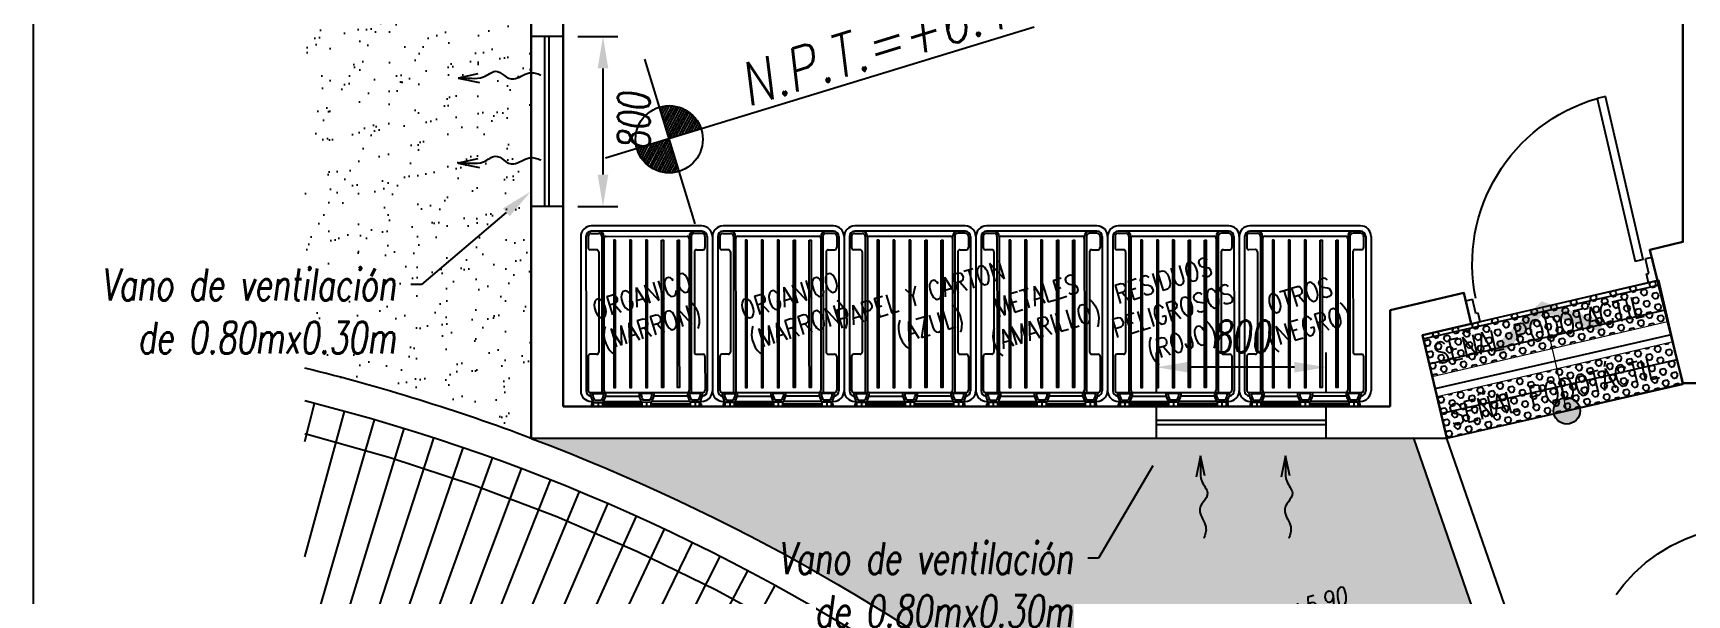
# Model space of a CAD drawing. Header units: millimetres. Extents: x -3 to 53, y -269 to 39.
# Drawn here: x 19.17 to 26.95, y 8.82 to 11.46 of the extents above; entities that cross this region are included whole.
import ezdxf
from ezdxf import colors
from ezdxf.entities.mleader import LeaderData, LeaderLine
from ezdxf.enums import TextEntityAlignment as Align
from ezdxf.math import Vec2, Vec3

# ---------------------------------------------------------------- set-up
doc = ezdxf.new("R2010")
doc.units = ezdxf.units.MM
doc.header["$LTSCALE"] = 15
doc.header["$PDMODE"] = 67
doc.header["$PDSIZE"] = 0.1
doc.linetypes.add('CENTER', pattern=[2, 1.25, -0.25, 0.25, -0.25])
doc.linetypes.add('HIDDEN2', pattern=[0.1875, 0.125, -0.0625])
doc.layers.get('0').update_dxf_attribs({"color": 250})
doc.layers.get('DEFPOINTS').update_dxf_attribs({"color": 250})
for name, color, linetype, lineweight in [('A-01', 250, 'Continuous', 0), ('A-02', 250, 'Continuous', 5), ('A-MUROS', 252, 'Continuous', 30)]:
    doc.layers.add(name, color=color, linetype=linetype, lineweight=lineweight)
for name, color, linetype in [('A-CONTENEDOR DE BASURA', 250, 'Continuous'), ('A-HATCH', 250, 'Continuous'), ('A-MURO BAJO', 251, 'Continuous'), ('A-PROYECCIONES', 250, 'HIDDEN2'), ('A-PROYECCIONES INT.', 250, 'HIDDEN2'), ('A-PUERTAS', 250, 'Continuous'), ('A_50_TextoIndicaciones', 252, 'Continuous'), ('DLP_VERDE', 250, 'Continuous'), ('L4 Linea mediana', 191, 'Continuous'), ('L5 Linea mediana segmentada', 191, 'HIDDEN2'), ('L6 Linea fina', 141, 'Continuous')]:
    doc.layers.add(name, color=color, linetype=linetype)
doc.styles.add('JNV ING', font='romans.shx', dxfattribs={"width": 0.7, "oblique": 8, "height": 0.15})
doc.styles.add('R80', font='ARIALN.TTF', dxfattribs={"height": 2.03})
doc.styles.add('R80-200', font='romans.shx', dxfattribs={"width": 0.8, "oblique": 10, "height": 0.2})
doc.styles.add('ROMANS', font='romans.shx', dxfattribs={"width": 0.8})
doc.styles.add('TXT_COTAS', font='romans.shx', dxfattribs={"width": 0.8})
doc.dimstyles.new('JNV ING.', dxfattribs={"dimtxt": 0.15, "dimasz": 0.15, "dimexe": 0.07, "dimexo": 0.07, "dimgap": 0.07, "dimtad": 2, "dimtoh": 1, "dimdec": 0, "dimlfac": 1000, "dimzin": 0, "dimdsep": 46, "dimtxsty": 'JNV ING', "dimcen": 3, "dimdle": 0.05, "dimclrd": 256, "dimclre": 256, "dimclrt": 12, "dimadec": 0, "dimazin": 0, "dimtfac": 1, "dimtdec": 0, "dimtix": 1, "dimtmove": 2, "dimatfit": 3, "dimfxl": 1, "dimtolj": 1, "dimtzin": 0, "dimarcsym": 0})

# ---------------------------------------------------------------- blocks, each defined once
blk = doc.blocks.new('*U240')
at = {"true_color": 0x636466}
h = blk.add_hatch(dxfattribs=at)
h.set_pattern_fill('HEX', color=251, scale=0.005)
h.set_pattern_definition([(0, (-0.05975535626240358, 0), (0, 0.027496306577), [0.015875, -0.03175]), (120, (-0.05975535626240358, 0), (-0.02381250000592714, -0.01374815328849999), [0.01587499999999999, -0.03174999999999999]), (59.99999999999999, (-0.04388035626240358, 0), (-0.02381250000592713, 0.0137481532885), [0.015875, -0.03175])])
h.paths.add_polyline_path([(0, 0.1999999992549419), (0, 0), (1.140249239651521, 0), (1.140249239651521, 0.1999999992549419)])
at = {"layer": 'A-01'}
blk.add_lwpolyline([(0, 0.1999999992549419), (0, 0), (1.140249239651521, 0), (1.140249239651521, 0.1999999992549419)], close=True, dxfattribs=at)
at = {"layer": 'A_50_TextoIndicaciones', "insert": (0.5402469416945586, 0.09999999962747096), "char_height": 0.09999999999999999, "width": 1.200004595913924, "attachment_point": 5, "style": 'TXT_COTAS'}
blk.add_mtext('\\pxsm1,qc,t16;SEÑAL PODOTÁCTIL', dxfattribs=at)
blk = doc.blocks.new('*U241')
at = {"true_color": 0x636466}
h = blk.add_hatch(dxfattribs=at)
h.set_pattern_fill('HEX', color=251, scale=0.005)
h.set_pattern_definition([(0, (-0.06163147189236984, 0), (0, 0.027496306577), [0.015875, -0.03175]), (120, (-0.06163147189236984, 0), (-0.02381250000592714, -0.01374815328849999), [0.01587499999999999, -0.03174999999999999]), (59.99999999999999, (-0.04575647189236984, 0), (-0.02381250000592713, 0.0137481532885), [0.015875, -0.03175])])
h.paths.add_polyline_path([(0, 0.1999999992549419), (0, 0), (1.138373124021554, 0), (1.138373124021554, 0.1999999992549419)])
at = {"layer": 'A-01'}
blk.add_lwpolyline([(0, 0.1999999992549419), (0, 0), (1.138373124021554, 0), (1.138373124021554, 0.1999999992549419)], close=True, dxfattribs=at)
at = {"layer": 'A_50_TextoIndicaciones', "insert": (0.5383708260645923, 0.09999999962747096), "char_height": 0.09999999999999999, "width": 1.200004595913924, "attachment_point": 5, "style": 'TXT_COTAS'}
blk.add_mtext('\\pxsm1,qc,t16;SEÑAL PODOTÁCTIL', dxfattribs=at)
blk = doc.blocks.new('A$C5E423DB2')
at = {"layer": 'A-PUERTAS'}
for p, q in [((0.0381000000052154, 0.1000000052154065), (0.03809999837540089, 0.8000000007450581)), ((0.03809999837540089, 0.8000000007450581), (0.07309999840799719, 0.7999999970197678)), ((0.07309999840799719, 0.7999999970197678), (0.0731000000378117, 0.1000000052154065)), ((0.0381000000052154, 0.1000000052154065), (0.0731000000378117, 0.1000000052154065))]:
    blk.add_line(p, q, dxfattribs=at)
at = {"layer": 'A-PUERTAS', "linetype": 'Continuous'}
for p, q in [((0, 0.1000000014901162), (0.0280999999959022, 0.1000000052154065)), ((0, 0), (0, 0.1000000014901162)), ((0.0280999999959022, 0.0381000004708768), (0.0280999999959022, 0.1000000052154065)), ((0.8000000002793968, 0.1000000014901162), (0.7719000002834946, 0.1000000052154065)), ((0.7719000002834946, 0.0381000004708768), (0.7719000002834946, 0.1000000052154065)), ((0.8000000001629816, 0), (0.8000000001629816, 0.1000000014901162)), ((0, 0), (0.0381000000052154, 0)), ((0.0381000000052154, 0.0381000004708768), (0.0280999999959022, 0.0381000004708768)), ((0.0381000000052154, 0), (0.0381000000052154, 0.0381000004708768)), ((0.7619000002741814, 0), (0.7619000002741814, 0.0381000004708768)), ((0.7619000002741814, 0.0381000004708768), (0.7719000002834946, 0.0381000004708768)), ((0.8000000002793968, 0), (0.7619000002741814, 0))]:
    blk.add_line(p, q, dxfattribs=at)
blk.add_arc((0.0365534737939015, 0.0793453231453896), 0.7215807719765989, 1.640270668491661, 87.09684895294437, dxfattribs=at)
blk = doc.blocks.new('AP_Av.Ejercito Esq.Choquehuanca_Plantas_Rev1_20190619$0$CONTENEDOR DE BASURA 360L')
at = {"linetype": 'ByBlock'}
for p, q in [((-0.3099999997120907, 0.8000646918320932), (-0.3100000002214075, 0.2881362924017593)), ((-0.2850323458824281, 0.8000646918320932), (-0.2850323463444512, 0.2881362924017593)), ((-0.2750452843738461, 0.8000646918320932), (-0.2750452843738461, 0.7478634210077949)), ((0.2600646917362606, 0.8500000003863614), (-0.2600646921036973, 0.8499999998261124)), ((0.2600646917362606, 0.8250323465566988), (-0.2600646921036973, 0.8250323458436547)), ((-0.2600646920564035, 0.8150452841750017), (-0.2255214320739473, 0.8150452841750017)), ((-0.2105408398074363, 0.8000646918320932), (-0.2105408402185277, 0.2881362924017593)), ((-0.2005537782442847, 0.8000646918320932), (-0.2005537787572395, 0.2881362924017593)), ((-0.1905667167357027, 0.8011186035677461), (0.1905667164155599, 0.8011186035677461)), ((0.2005537779277798, 0.8000646918320934), (0.2005537784370971, 0.2881362924017595)), ((0.2105408394872935, 0.8000646918320934), (0.2105408398983853, 0.2881362924017595)), ((0.2600646917362606, 0.8150452841750019), (0.2255214317538044, 0.8150452841750019)), ((0.2750452840537033, 0.8000646918320934), (0.2750452840537033, 0.7478634210077951)), ((0.2850323455659233, 0.8000646918320934), (0.2850323460279468, 0.2881362924017595)), ((0.3099999993919479, 0.8000646918320934), (0.3099999999012651, 0.2881362924017595)), ((-0.235097037353626, 0.7378763594482812), (-0.2650582228579882, 0.7378763594482812)), ((-0.225109975841406, 0.7278892979105954), (-0.2251099763980166, 0.2881362924017593)), ((0.2251099755249012, 0.7278892979105956), (0.2251099760815121, 0.2881362924017595)), ((0.2350970370334832, 0.7378763594482814), (0.2650582225414834, 0.7378763594482814)), ((-0.3100000002214075, 0.2881362924017593), (-0.3100000003669266, 0.073639702881337)), ((-0.2850323463444512, 0.2881362924017593), (-0.285032346537264, 0.07363970288133702)), ((-0.2750452850286821, 0.2357684021480962), (-0.2750452850286821, 0.07615926668950111)), ((-0.2350970380084619, 0.245755463685782), (-0.2650582235164621, 0.245755463685782)), ((-0.2251099764489483, 0.2881362924017593), (-0.22510997649988, 0.2557425251725362)), ((-0.2105408402658215, 0.2881362924017593), (-0.2105408404622722, 0.06617220515181534)), ((-0.2005537787572395, 0.2881362924017593), (-0.2005537789500522, 0.07615926668950115)), ((0.2005537784370971, 0.2881362924017595), (0.200553778633548, 0.07615926668950132)), ((0.210540839949317, 0.2881362924017595), (0.210540840145768, 0.06617220515181553)), ((0.2251099761288059, 0.2881362924017595), (0.2251099761797376, 0.2557425251725364)), ((0.2350970376919576, 0.2457554636857823), (0.2650582231963198, 0.2457554636857823)), ((0.2750452847085397, 0.2357684021480965), (0.2750452847085397, 0.07615926668950136)), ((0.2850323460279468, 0.2881362924017595), (0.2850323462243977, 0.07363970288133727)), ((0.3099999999012651, 0.2881362924017595), (0.3100000000467844, 0.07363970288133728)), ((-0.264834180017715, 0.06617220515181532), (0.2650582231963198, 0.06617220515181532)), ((-0.2600646927585331, 0.02370439435617288), (-0.2524350237054023, 0.02370439435617288)), ((-0.2581986829773086, 0.0048648969750501), (-0.2581986829773086, 0.01290243821858883)), ((-0.2581986829773086, 0.01290243821858883), (-0.2556816694068402, 0.01290243821858883)), ((-0.2581986829773086, 0.0048648969750501), (-0.2556816694068402, 0.0048648969750501)), ((-0.2556816694068402, 5.92701180720497e-05), (-0.2556816694068402, 0.01770806598506158)), ((-0.2556816694068402, 0.01770806598506158), (-0.2512494768507167, 0.01770806598506158)), ((-0.2512494768507167, 5.927011807205167e-05), (-0.2556816694068402, 5.927011807205167e-05)), ((-0.2546139311471052, 0.06093161226453947), (-0.2015743172723888, 0.06093161226453947)), ((-0.2512494768507167, 0.01770806598506158), (-0.2512494768507167, 5.927011807205167e-05)), ((-0.2512494768507167, 0.01290243821858883), (-0.2496794629896613, 0.01290243821858883)), ((-0.2512494768507167, 0.004864896975050103), (-0.2496794629896613, 0.004864896975050103)), ((-0.2496794629896613, -1.109401698585661e-16), (-0.2496794629896613, 0.0196093670092522)), ((-0.2496794629896613, 0.0196093670092522), (-0.2065087854298326, 0.0196093670092522)), ((-0.24433907569437, 0.02959642855421396), (-0.2118491727724177, 0.02959642855421396)), ((-0.2283648458123935, 0.01960936700925221), (-0.2283648458123935, -1.014745783580566e-16)), ((-0.2065087854298326, -9.176853777232994e-17), (-0.2065087854298326, 0.01960936700925222)), ((-0.02139811859160546, 0.01290243821858893), (-0.2065087854298326, 0.01290243821858893)), ((-0.02139811859160546, 0.004864896975050205), (-0.2065087854298326, 0.004864896975050205)), ((-0.2037532247104537, 0.02370439435617291), (-0.02415368023503107, 0.02370439435617291)), ((-0.1933895137644868, 0.04867204814945572), (-0.03451739118099797, 0.04867204814945572)), ((0.02670702707109737, 0.06093161226453959), (-0.02633258772402772, 0.06093161226453959)), ((-0.02139811869346886, -9.56288804655988e-18), (-0.02139811869346886, 0.0196093670092523)), ((0.02177255794231313, 0.01960936700925232), (-0.02139811869346887, 0.01960936700925232)), ((0.02177255794231314, 9.608743629317108e-18), (-0.02139811869346886, -9.56288804655988e-18)), ((0.01643217162200016, 0.02959642855421408), (-0.01605773139817758, 0.02959642855421408)), ((-8.700722434196173e-18, 0.01960936700925231), (0, -6.021442369943973e-20)), ((0.02177255794231314, 9.608743629317108e-18), (0.02177255794231314, 0.01960936700925232)), ((0.02177255794231314, 0.01290243821858895), (0.2065087851096905, 0.01290243821858895)), ((0.02177255794231314, 0.004864896975050224), (0.2065087851096905, 0.004864896975050224)), ((0.2037532243903115, 0.02370439435617309), (0.02452811958573874, 0.02370439435617309)), ((0.03215778776211663, 0.02370439435617301), (0.02452811958573874, 0.02370439435617301)), ((0.1933895134443446, 0.04867204814945589), (0.03489183053170562, 0.04867204814945589)), ((0.254613930826963, 0.06093161226453969), (0.2015743169522466, 0.06093161226453969)), ((0.2065087851096905, 9.16481087827594e-17), (0.2065087851096905, 0.0196093670092524)), ((0.2496794626695191, 0.01960936700925242), (0.2065087851096905, 0.01960936700925242)), ((0.2496794626695191, 1.108197408689955e-16), (0.2065087851096905, 9.16481087827594e-17)), ((0.2443390753778658, 0.02959642855421418), (0.2118491724522755, 0.02959642855421418)), ((0.2283648454958893, 0.01960936700925241), (0.2283648454958893, 1.013541493701017e-16)), ((0.2496794626695191, 1.108197408689955e-16), (0.2496794626695191, 0.01960936700925242)), ((0.2512494765305746, 0.01290243821858905), (0.2496794626695191, 0.01290243821858905)), ((0.2512494765305746, 0.004864896975050327), (0.2496794626695191, 0.004864896975050327)), ((0.2512494765305746, 0.0177080659850618), (0.2512494765305746, 5.927011807227483e-05)), ((0.2556816690903361, 0.01770806598506181), (0.2512494765305746, 0.01770806598506181)), ((0.2512494765305746, 5.927011807227483e-05), (0.2556816690903361, 5.927011807227483e-05)), ((0.2600646924420289, 0.02370439435617311), (0.2524350233888981, 0.02370439435617311)), ((0.2556816690903361, 5.92701180722768e-05), (0.2556816690903361, 0.01770806598506181)), ((0.2581986826608045, 0.01290243821858906), (0.2556816690903361, 0.01290243821858906)), ((0.2581986826608045, 0.004864896975050329), (0.2556816690903361, 0.004864896975050329)), ((0.2581986826608045, 0.004864896975050329), (0.2581986826608045, 0.01290243821858906)), ((-0.2496794629896613, -1.109401698585661e-16), (-0.2065087854298326, -9.176853777232994e-17))]:
    blk.add_line(p, q, dxfattribs=at)
for points in [[(-0.1457581505965212, 0.7823824324317762), (-0.1538674100556822, 0.7823824324317762), (-0.1538674096445904, 0.2881362924017594), (-0.1538674094008457, 0.08877526946889695), (-0.1457581499416847, 0.08877526946889695), (-0.1457581501854294, 0.2881362924017594)], [(-0.07075815059579361, 0.7823824324317763), (-0.07886741005495458, 0.7823824324317763), (-0.07886740964386275, 0.2881362924017594), (-0.07886740940011809, 0.08877526946889698), (-0.07075814994095712, 0.08877526946889698), (-0.07075815018470179, 0.2881362924017594)], [(0.00424184940493398, 0.7823824324317763), (-0.003867410054226987, 0.7823824324317763), (-0.003867409643135162, 0.2881362924017594), (-0.003867409399390493, 0.08877526946889702), (0.004241850059770474, 0.08877526946889702), (0.004241849816025805, 0.2881362924017594)], [(0.07113258994650061, 0.7823824324317763), (0.07924184940566158, 0.7823824324317763), (0.0792418489945702, 0.2881362924017595), (0.0792418487508257, 0.08877526946889706), (0.07113258929166473, 0.08877526946889706), (0.07113258953540923, 0.2881362924017595)], [(0.1461325899472282, 0.7823824324317764), (0.1542418494063892, 0.7823824324317764), (0.1542418489952978, 0.2881362924017595), (0.1542418487515533, 0.08877526946889709), (0.1461325892923923, 0.08877526946889709), (0.1461325895361368, 0.2881362924017595)]]:
    blk.add_lwpolyline(points, close=True, dxfattribs=at)
for centre, radius, start, end in [((-0.2600646921036972, 0.800064691853921), 0.04993530796631399, 90.00000000000001, 180), ((-0.2600646921036972, 0.800064691853921), 0.02496765398315692, 90.00000000000001, 180), ((-0.2600646921036972, 0.800064691853921), 0.0149805923898943, 90.00000000000001, 180), ((-0.2255214320739473, 0.800064691853921), 0.02496765398315692, 1.491937350390582e-14, 90.00000000000001), ((-0.2255214320739473, 0.800064691853921), 0.0149805923898943, 1.491937350390582e-14, 90.00000000000001), ((-0.1905667167357027, 0.7911315420300603), 0.009987061593262769, 90.00000000000001, 180), ((0.1905667164155599, 0.7911315420300605), 0.009987061593262769, 1.491937350390582e-14, 90.00000000000001), ((0.2255214317538044, 0.8000646918539213), 0.02496765398315692, 90.00000000000001, 180), ((0.2255214317538044, 0.8000646918539213), 0.0149805923898943, 90.00000000000001, 180), ((0.2600646917835544, 0.8000646918539213), 0.04993530796631399, 1.491937350390582e-14, 90.00000000000001), ((0.2600646917835544, 0.8000646918539213), 0.02496765398315692, 1.491937350390582e-14, 90.00000000000001), ((0.2600646917835544, 0.8000646918539213), 0.0149805923898943, 1.491937350390582e-14, 90.00000000000001), ((-0.2650582228579882, 0.7478634210077949), 0.009987061593262769, 180, 270), ((-0.235097037353626, 0.7278892979105954), 0.009987061593262769, 1.491937350390582e-14, 90.00000000000001), ((0.2350970370334832, 0.7278892979105956), 0.009987061593262769, 90.00000000000001, 180), ((0.2650582225414834, 0.7478634210077951), 0.009987061593262769, 270, 1.491937350390582e-14), ((-0.2650582235164621, 0.2357684021480962), 0.009987061593262769, 90.00000000000001, 180), ((-0.2350970380557557, 0.2557425251725362), 0.009987061593262769, 270, 1.491937350390582e-14), ((0.2350970377428893, 0.2557425251725364), 0.009987061593262769, 180, 270), ((0.2650582231963198, 0.2357684021480965), 0.009987061593262769, 1.491937350390582e-14, 90.00000000000001), ((-0.2600646927585331, 0.07363970288133703), 0.04993530796631399, 180, 270), ((-0.2600646927585331, 0.07363970288133703), 0.02496765398315692, 180, 263.6322161207967), ((-0.2650582235164621, 0.076159266711329), 0.009987061593262769, 180, 270), ((-0.184133647753697, 0.06669004387367741), 0.08070219368024055, 180.3676507583471, 215.6891790610574), ((-0.184133647753697, 0.06669004387367741), 0.07071513208697777, 184.6708474920603, 211.6379482475587), ((-0.272054600665797, 0.06669004387367737), 0.07071513208697777, 328.3620517534246, 355.3291525079397), ((-0.272054600665797, 0.06669004387367737), 0.08070219368024055, 324.3108209389426, 359.6323492416529), ((-0.1905667173869006, 0.07615926671132903), 0.009987061593262769, 180, 270), ((0.04414769658978909, 0.06669004387367751), 0.08070219368024055, 180.3676507583471, 215.6891790610574), ((0.04414769658978909, 0.06669004387367751), 0.07071513208697777, 184.6708474920603, 211.6379482465755), ((-0.04377325636960452, 0.06669004387367748), 0.07071513208697777, 328.3620517524413, 355.3291525079397), ((-0.04377325636960452, 0.06669004387367748), 0.08070219368024055, 324.3108209389426, 359.6323492416529), ((0.1905667170740344, 0.0761592667113292), 0.009987061593262769, 270, 1.491937350390582e-14), ((0.2720546003456547, 0.06669004387367762), 0.08070219368024055, 180.3676507583471, 215.6891790610574), ((0.2720546003456547, 0.06669004387367762), 0.07071513208697777, 184.6708474920603, 211.6379482465755), ((0.1841336474335548, 0.06669004387367758), 0.07071513208697777, 328.3620517524413, 355.3291525079397), ((0.1841336474335548, 0.06669004387367758), 0.08070219368024055, 324.3108209389426, 359.6323492416529), ((0.2600646924420288, 0.07363970288133725), 0.04993530796631399, 270, 1.491937350390582e-14), ((0.2600646924420288, 0.07363970288133725), 0.02496765398315692, 276.3677838792033, 1.491937350390582e-14), ((0.2650582231963198, 0.07615926671132922), 0.009987061593262769, 270, 1.491937350390582e-14)]:
    blk.add_arc(centre, radius, start, end, dxfattribs=at)
blk = doc.blocks.new('SIM NIVEL PLANTA')
at = {"linetype": 'Continuous'}
h = blk.add_hatch(dxfattribs=at)
h.set_pattern_fill('_USER', color=256, scale=0.08999670446314668, angle=45, style=0, pattern_type=0)
h.set_pattern_definition([(44.99999999999999, (31854.49522823409, 23864.84028394721), (-0.06363728001033264, 0.06363728001033264), [])])
h.paths.add_polyline_path([(-17.32872977103762, 1.818989403545856e-12), (-15.97887808709203, 1.818989403545856e-12, 0.409209022765965), (-17.32872977103762, 1.326942121290652)])
h.paths.add_polyline_path([(-18.6785814549832, 1.818989403545856e-12, 0.004279213269936855), (-18.67877922097944, -0.02310732865116738, 0.4142135623730951), (-17.32872977103762, -1.373156778592987), (-17.32872977103762, 1.819100425848319e-12)])
for p, q in [((-17.32872977103762, -3.577344964573422), (-17.32872977103762, 3.344429510060582)), ((-1.999999999999272, 1.818989403545856e-12), (-19.99999999999272, 1.818989403545856e-12))]:
    blk.add_line(p, q)
blk.add_circle((-17.32872977103762, -0.02310732865116734), 1.350049449941819, dxfattribs=at)
at = {"style": 'R80'}
blk.add_attdef('N.P.T.+0.00', text='', height=1.8, dxfattribs=at).set_placement((-8.870646447927967, 1.773523014543912), align=Align.MIDDLE_CENTER)
blk = doc.blocks.new('giro de discapacitado')
for p, q in [((0.7577916237573845, 1.051686688328573), (0.2565282953760288, 1.051686688328573)), ((0.8167788416376425, 1.036362903090435), (0.8103361028279323, 0.9680698717063478)), ((0.3725227346062638, 0.9885275089525294), (0.5051553841772147, 0.9885275089525294)), ((0.3725227346062638, 0.9634643425334843), (0.5051553841772147, 0.9634643425334843)), ((0.4946283763570136, 0.9884617263635391), (0.4946283763570136, 1.006572988774224)), ((0.5196915427763997, 0.9965477222066284), (0.5196915427763997, 1.006572988774224)), ((0.9704397685136428, 0.951434022652279), (0.9704397685136428, 0.903841721500612)), ((1.108678058667465, 0.961459289219988), (1.10736240688675, 0.961459289219988)), ((0.9704397685136428, 0.7848910388696595), (0.9704397685136428, 0.6721922547393433)), ((0.3725227346062638, 0.4882667072279219), (0.5051553841772147, 0.4882667072279219)), ((0.7496674534513659, 0.491986058992552), (0.7641255528387774, 0.4116632846187258)), ((0.9704397685136428, 0.5384687291259524), (0.9704397685136428, 0.5002970271090135)), ((1.108678058667465, 0.4902717605414182), (1.10736240688675, 0.4902717605414182)), ((0.7577916237573845, 0.4000443614327196), (0.2565282953760288, 0.4000443614327196)), ((0.3725227346062638, 0.4632035408087631), (0.5051553841772147, 0.4632035408087631)), ((0.4946283763570136, 0.4632693233978671), (0.4946283763570136, 0.4451580609870689)), ((0.5196915427763997, 0.4551833275546642), (0.5196915427763997, 0.4451580609870689))]:
    blk.add_line(p, q)
for points in [[(0.593443978967116, 1.031636155193382), (0.2189335457474044, 1.031636155193382, 1), (0.2189335457474044, 1.006572988774224), (0.5657452506015943, 1.006572988774224, 1)], [(0.6056704308284679, 0.4200948945680238), (0.2189335457474044, 0.4200948945680238, -1), (0.2189335457474044, 0.4451580609870689), (0.5621546293737083, 0.4451580609870689, -1)]]:
    blk.add_lwpolyline(points, format="xyb")
for points in [[(0.4927871223285365, 0.8419482766835245), (0.5056725999484115, 0.8821763728325323), (0.5169831858588623, 0.9049374882081338), (0.548194676093317, 0.9487416552768764), (0.5612645928395068, 1.002001629438041), (0.5848402444844396, 1.026054520994762), (0.5981552380244466, 1.034692563398949), (0.627362320629345, 1.042805641900259), (0.7397045958759918, 1.046719009177309), (0.7948735296845371, 1.041517094138271), (0.8206444849238324, 1.035074355328447), (0.8902260640697932, 1.042805641900259), (0.9198149386038494, 1.03526525129314), (0.9340366879764588, 1.026054520994762), (0.9421974904689705, 1.012787251445616), (0.9423883864337768, 0.9924745067535241), (0.9379023312621939, 0.9848209926118443), (0.9134199237851135, 0.9654927761823728), (0.8812062297361081, 0.9487416552768764), (0.8555307224792159, 0.9374787933575135), (0.8438383446391526, 0.9397218209430775), (0.8206444849238324, 0.959050037372549), (0.8077590073039573, 0.9693584194683353), (0.7958916414963824, 0.9737755399856951), (0.7708206381275886, 0.9726513748599928), (0.7180060878845325, 0.9510589201821631), (0.6917897087273559, 0.9422989164670525), (0.6750385878217458, 0.9397218209430775), (0.6685958490120356, 0.9281248910854174), (0.6750385878217458, 0.8714287895591042), (0.6789042311074809, 0.8496795632553358), (0.6789042311074809, 0.8393711811595495)], [(0.5599262122905202, 0.9965477222066284), (0.5051553841772147, 0.9965477222066284), (0.5051553841772147, 0.951434022652279)], [(0.5051553841772147, 0.951434022652279), (0.5488553789568869, 0.951434022652279)], [(0.6995209952992809, 0.94358746422904), (0.7407545236819715, 0.9281248910854174), (0.8101800171784816, 0.919827373457565), (0.9209951247071331, 0.9056533480759299), (1.026499955538839, 0.9017877047899674), (1.074176222731239, 0.8963503982140537), (1.101235725732749, 0.8821763728325323), (1.123141037685855, 0.8821763728325323), (1.184269013554513, 0.8795992773085572), (1.206631915074468, 0.865414618349746), (1.226068772993585, 0.8586993975890209), (1.24024279837522, 0.8264857035399018), (1.237482750887466, 0.8052670608018389), (1.22993441627932, 0.7955605572527702), (1.209317652087975, 0.7929834617289089), (1.195865943412173, 0.7826750796331226), (1.166229344886688, 0.7852521751570976), (1.152777636210885, 0.7916949139669214), (1.13087232425778, 0.8032918438245815), (1.090927343636849, 0.7981376527767452), (1.017480121204699, 0.7916949139669214), (0.9016669082780027, 0.7749437930614249), (0.7805434186529965, 0.7453071945362808), (0.7639483833972918, 0.7285560736306707), (0.7562170968253668, 0.7221133348208468), (0.7877084741689941, 0.7092278572011992), (0.8436822589892472, 0.6790949251744678), (0.8849157873723925, 0.672652186364644), (0.9164071647155652, 0.674933401129806), (1.027788503300599, 0.6692828765803824), (1.080618961540949, 0.6563973989607348), (1.12056394216188, 0.631914991483427), (1.127006680972045, 0.6357806347692758), (1.1969676311287, 0.6368397374825463), (1.213466410901674, 0.631914991483427), (1.249545748236869, 0.6216066093877544), (1.270162512428215, 0.5958356541484591), (1.271804151395827, 0.5850438068183621), (1.26243122585629, 0.5733641111388579), (1.231070379116773, 0.5611507522261263), (1.197154491173933, 0.5527473469473989), (1.15922037502105, 0.5488817036615501), (1.129583776495565, 0.5591900857572227), (1.10767846454246, 0.5450160603757013), (0.9839778793939331, 0.5385733215658774), (0.9473323110028105, 0.5382902060378001), (0.8978012649918128, 0.52669327618014), (0.7869861574631614, 0.5395787537997876), (0.6711729445360106, 0.5414459331049102)], [(0.7189235782093419, 0.951434022652279), (0.8297837025879744, 0.951434022652279)], [(0.8863838593042601, 0.951434022652279), (1.0342885967857, 0.951434022652279), (1.0342885967857, 0.9965477222066284), (0.9423501069986742, 0.9965477222066284)], [(1.0342885967857, 0.9865224556390331), (1.188880191208227, 0.9865224556390331), (1.188880191208227, 0.961459289219988), (1.259057057181963, 0.961459289219988), (1.259057057181963, 0.8010550241378951), (1.234207229278582, 0.8010550241378951)], [(1.108678058667465, 0.8821763728325323), (1.108678058667465, 0.961459289219988), (1.0342885967857, 0.961459289219988)], [(0.4605734282795311, 0.7813865318712487), (0.4721379249635902, 0.803083945848357), (0.4867323458547617, 0.8329680592995601), (0.4979413133764865, 0.8471024677313608), (0.5165251660623653, 0.8599588367292199), (0.5302017465642166, 0.8644307810052396), (0.5585030581887622, 0.8664306841608322), (0.6106111997237349, 0.8574108498270334), (0.6763271355839606, 0.840659728921537), (0.7111801260844004, 0.829054985824996), (0.7276362379461716, 0.8208337702471908), (0.7510629057778715, 0.802003296062594), (0.7586307125088751, 0.7905607815262101), (0.7639483833972918, 0.7659239587276261), (0.7641059470429354, 0.73482200390049), (0.7575056445875816, 0.7195362392969855), (0.7361035375506617, 0.6952260661757919), (0.7197821103836759, 0.6834824530213837), (0.6827698743936708, 0.6692828765803824), (0.6479790848206903, 0.6679943288183949), (0.6054570086757849, 0.6563973989607348), (0.5772524209523908, 0.6527586582814138), (0.5533488671408122, 0.6563973989607348), (0.5295116987576876, 0.6644080739594074), (0.4771685610326131, 0.6893642169441137), (0.4734589058994061, 0.6924767362957027), (0.4694141204818152, 0.7030074075323682), (0.4694432637911632, 0.7186076939266286), (0.4683047148514561, 0.7259789781068093), (0.4592848805177709, 0.7465957422981546), (0.4605734282795311, 0.7813865318712487)], [(0.4848998476045381, 0.6854985736582648), (0.4836112998423232, 0.6751901915625922), (0.4850558357570662, 0.6228951571496282), (0.5224237208540217, 0.5312822130720178), (0.5546374149030271, 0.482316421217206), (0.5624576926193185, 0.443659988358263), (0.5822631489604646, 0.4281974152146404), (0.6157653907712302, 0.4166004853569802), (0.7158903242752785, 0.4108736064149525), (0.7652369311590519, 0.4127348420711314), (0.8077590073039573, 0.4191775808809552), (0.8708978476402081, 0.4153119375949927), (0.9117495840937409, 0.4229477761844009), (0.9314595924524838, 0.4333516062624767), (0.9379023312621939, 0.4451394320849431), (0.9372660113799611, 0.4554725599538187), (0.9275939491667486, 0.4732965868834071), (0.8902260640697932, 0.4990675421227024), (0.8554352744968128, 0.5132415675043376), (0.8415953170533612, 0.5117621237775438), (0.8142017461136675, 0.4964904465987274), (0.8038933640182222, 0.4848935167410673), (0.7974506252085121, 0.479739325693231), (0.7735409056253957, 0.4814096653847173), (0.7404734824003754, 0.4960591631228226), (0.7240034027763613, 0.5016446376465638), (0.6814813266314559, 0.5093035959716872), (0.6708699578284723, 0.5162712986845008), (0.6685958490120356, 0.5259110317145996), (0.6724614922977707, 0.5491772196766078), (0.6776156833457208, 0.6280493481974645), (0.6750385878217458, 0.6460890168650621), (0.6879240654416208, 0.6705714243423699)], [(1.259057057181963, 0.6097174732065014), (1.259057057181963, 0.6506760256235111), (1.108678058667465, 0.6506760256235111), (1.108678058667465, 0.6391998878189042)], [(1.0342885967857, 0.4652085941223731), (1.188880191208227, 0.4652085941223731), (1.188880191208227, 0.4902717605414182), (1.259057057181963, 0.4902717605414182), (1.259057057181963, 0.5720500543661728)], [(1.108678058667465, 0.5456628565741539), (1.108678058667465, 0.4902717605414182), (1.0342885967857, 0.4902717605414182)], [(0.5051553841772147, 0.5002970271090135), (0.5428083049246197, 0.5002970271090135)], [(0.560126496849989, 0.4551833275546642), (0.5051553841772147, 0.4551833275546642), (0.5051553841772147, 0.5002970271090135)], [(0.7279771480261843, 0.5002970271090135), (0.821029799903954, 0.5002970271090135)], [(0.8872082372849945, 0.5002970271090135), (1.0342885967857, 0.5002970271090135), (1.0342885967857, 0.4551833275546642), (0.937283822475365, 0.4551833275546642)]]:
    blk.add_lwpolyline(points)
for points in [[(0.2321690026597025, 0.9907838517561913), (0.2321690026597025, 0.9607080520532918), (0.3725227346062638, 0.9607080520532918), (0.3725227346062638, 0.9907838517561913)], [(0.2321690026597025, 0.4609471980052149), (0.2321690026597025, 0.4910229977081144), (0.3725227346062638, 0.4910229977081144), (0.3725227346062638, 0.4609471980052149)]]:
    blk.add_lwpolyline(points, close=True)
blk.add_circle((0.7500018749028641, 0.750000235940206), 0.75)
for centre, radius, start, end in [((1.874223463999897, 0.7247812447634487), 1.399449737779474, 170.1799126839746, 176.3300995864767), ((1.035160027270194, 0.8024412873159008), 0.1060635429429744, 358.3710237823439, 48.74368485511609), ((1.874223463999897, 0.7247812447634487), 1.399449737779474, 181.3818809148537, 189.7299949096211), ((1.08793710302416, 0.5923669800334892), 0.05209893138538621, 318.5826937601098, 49.38443255743417)]:
    blk.add_arc(centre, radius, start, end)
blk = doc.blocks.new('flujo11')
at = {"layer": 'L6 Linea fina'}
for p, q in [((-3.637978807091713e-12, 1.716671249596402e-11), (-0.01975948283597972, -0.09977855120757795)), ((0.02124132197786821, -0.09320197943259245), (-3.637978807091713e-12, 1.716671249596402e-11))]:
    blk.add_line(p, q, dxfattribs=at)
blk.add_open_spline([(-3.637978807091713e-12, 1.716671249596402e-11), (0.006393635470885783, -0.04336950148592678), (-0.01596333806173789, -0.1047468522480131), (0.06082864266136312, -0.1904933907868553), (-0.03459740433936531, -0.239979104040799), (0.03728839918585436, -0.3311847875369267), (0.02226173071176163, -0.3716825171610481), (0.01559715045641497, -0.3896439415281066)], degree=3, knots=[0, 0, 0, 0, 0.0524683736910414, 0.0807049177553039, 0.1300474905255351, 0.1600670100144775, 0.1839925524975523, 0.1839925524975523, 0.1839925524975523, 0.1839925524975523], dxfattribs=at)
blk = doc.blocks.new('*D270')
at = {"layer": 'DEFPOINTS', "color": 0}
for p in [(24.45389484096933, 9.888581940350257), (24.45389484096933, 9.704416447137122), (25.25389484063726, 9.70441581973807)]:
    blk.add_point(p, dxfattribs=at)
at = {"layer": 'L6 Linea fina', "lineweight": -2}
for p, q in [((24.45389484096933, 9.774416447137122), (24.45389484096933, 9.958581940350257)), ((25.10389484063725, 9.888581940350257), (24.60389484096933, 9.888581940350257)), ((25.25389484063726, 9.77441581973807), (25.25389484063726, 9.958581940350257))]:
    blk.add_line(p, q, dxfattribs=at)
at = {"layer": 'L6 Linea fina'}
for points in [[(24.60389484096933, 9.913581940350257), (24.60389484096933, 9.863581940350256), (24.45389484096933, 9.888581940350257)], [(25.10389484063725, 9.863581940350256), (25.10389484063725, 9.913581940350257), (25.25389484063726, 9.888581940350257)]]:
    blk.add_solid(points, dxfattribs=at)
at = {"layer": 'L6 Linea fina', "color": 12, "insert": (24.85389484080329, 10.03358194035026), "char_height": 0.15, "attachment_point": 5, "style": 'JNV ING'}
blk.add_mtext('\\A1;800', dxfattribs=at)
blk = doc.blocks.new('*D272')
at = {"layer": 'DEFPOINTS', "color": 0}
for p in [(21.66138060547937, 11.4458231974006), (21.66137535049174, 10.64582319684181), (21.84929806995726, 10.64582319684181)]:
    blk.add_point(p, dxfattribs=at)
at = {"layer": 'L6 Linea fina', "lineweight": -2}
for p, q in [((21.73138060547936, 11.4458231974006), (21.91929806995725, 11.4458231974006)), ((21.84929806995726, 11.2958231974006), (21.84929806995726, 10.79582319684181)), ((21.73137535049173, 10.64582319684181), (21.91929806995725, 10.64582319684181))]:
    blk.add_line(p, q, dxfattribs=at)
at = {"layer": 'L6 Linea fina'}
for points in [[(21.87429806995726, 11.2958231974006), (21.82429806995725, 11.2958231974006), (21.84929806995726, 11.4458231974006)], [(21.82429806995725, 10.79582319684181), (21.87429806995726, 10.79582319684181), (21.84929806995726, 10.64582319684181)]]:
    blk.add_solid(points, dxfattribs=at)
at = {"layer": 'L6 Linea fina', "color": 12, "insert": (21.99429806995727, 11.04582319712121), "char_height": 0.15, "attachment_point": 5, "rotation": 90, "style": 'JNV ING'}
blk.add_mtext('\\A1;800', dxfattribs=at)

msp = doc.modelspace()

# ---------------------------------------------------------------- hatches: boundary and pattern name
at = {"layer": 'A-HATCH'}
h = msp.add_hatch(dxfattribs=at)
h.set_pattern_fill('_USER', color=256, scale=0.12, angle=192.8908365304888, pattern_type=0)
h.set_pattern_definition([(192.8908365304888, (25.82156134123332, 9.554565130579789), (0.02677130603438995, -0.1169756264065854), [])])
h.paths.add_polyline_path([(25.70616694829019, 10.03957487424211), (25.82149538130037, 9.554550029276271), (26.93269810303141, 9.808955799597612), (26.81869729659516, 10.29718163949059)])
at = {"layer": 'A-PROYECCIONES', "linetype": 'Continuous'}
h = msp.add_hatch(color=256, dxfattribs=at)
h.dxf.hatch_style = 1
edge = h.paths.add_edge_path()
edge.add_arc((26.38570712047564, 9.683693737663901), 0.06249999999999999, 16.98535118675846, 376.9853511867585)
at = {"layer": 'DLP_VERDE'}
h = msp.add_hatch(dxfattribs=at)
h.set_pattern_fill('AR-SAND', color=256, scale=0.003500000000000004, angle=231.9853511867584)
h.set_pattern_definition([(269.4853511867584, (36.40394642687252, -117.5276983383599), (0.1384039454890661, -0.1010819490158339), [0, -0.135128, 0, -0.15113, 0, -0.1444625]), (239.4853511867584, (36.40394642687252, -117.5276983383599), (0.1007679092395147, -0.2784685454612014), [0, -0.07289800000000013, 0, -0.1217930000000002, 0, -0.04667250000000006]), (199.4853511867584, (36.47128919021591, -117.441548941115), (-0.1701037046804417, -0.2184248762750917), [0, -0.04444999999999999, 0, -0.16002, 0, -0.208915]), (189.4853511867584, (36.47128919021591, -117.441548941115), (-0.1031136760868845, -0.2586025374308019), [0, -0.02222499999999999, 0, -0.104902, 0, -0.120015])])
edge = h.paths.add_edge_path()
edge.add_line((20.44584237974911, 12.2823653205854), (21.51116482375079, 12.36381020553261))
edge.add_line((21.51116482375079, 12.36381020553261), (21.51084033231004, 9.553655323579761))
edge.add_arc((18.18262732157547, 0.7164993700019817), 9.443110038153641, 69.36283063390377, 76.13303020238158)
edge.add_line((20.44584237974911, 9.8843881560385), (20.44584237974911, 12.2823653205854))
h = msp.add_hatch(dxfattribs=at)
h.set_pattern_fill('AR-SAND', color=256, scale=0.003500000000000004, angle=231.9853511867584)
h.set_pattern_definition([(269.4853511867584, (2175337.575686423, -7897219.928087868), (0.1384039454890662, -0.101081949015834), [0, -0.1351280000000002, 0, -0.1511300000000002, 0, -0.1444625000000001]), (239.4853511867584, (2175337.575686423, -7897219.928087868), (0.1007679092395147, -0.2784685454612014), [0, -0.07289800000000009, 0, -0.1217930000000001, 0, -0.04667250000000005]), (199.4853511867584, (2175337.643029186, -7897219.84193847), (-0.1701037046804419, -0.2184248762750918), [0, -0.04445000000000004, 0, -0.1600200000000001, 0, -0.2089150000000002]), (189.4853511867584, (2175337.643029186, -7897219.84193847), (-0.1031136760868845, -0.2586025374308017), [0, -0.02222500000000002, 0, -0.1049020000000001, 0, -0.1200150000000001])])
edge = h.paths.add_edge_path()
edge.add_line((30.63462777227994, 8.46331463409479), (29.56116763613463, 8.463264666098068))
edge.add_arc((29.56120720281427, 7.613264666912055), 0.8500000001069078, 90.00266706324042, 136.0607298134587)
edge.add_line((28.9491428671129, 8.203075864768918), (28.04352248251545, 7.263287096832139))
edge.add_line((28.04352248251544, 7.263287096832139), (30.63475639764685, 7.263547476182214))
edge.add_line((30.63475639764687, 7.263547476182214), (30.63462777227994, 8.46331463409479))
edge = h.paths.add_edge_path()
edge.add_line((26.56106092934903, 5.850624824534336), (26.56240110702703, 6.475218394687163))
edge.add_ellipse((23.7124076703908, 6.481333567248184), major_axis=(2.849999997228946, 0), ratio=1, start_angle=359.8770618077437, end_angle=379.057502396262)
edge.add_line((26.4062030360181, 7.411906784319211), (25.66606382977528, 9.554439502248819))
edge.add_line((25.66606382977528, 9.554439502248819), (21.51164519087922, 9.553657065060525))
edge.add_ellipse((18.18182053902464, 0.7088423520323124), major_axis=(-9.450845439424917, 0), ratio=1, start_angle=212.9601291903867, end_angle=249.37005166243432, ccw=False)

# ---------------------------------------------------------------- linework, layer by layer
at = {"layer": 'A-02', "elevation": -6.200726313267454e-06}
msp.add_lwpolyline([(26.38551374742948, 9.683143963962124), (26.27301431870077, 10.17031660862409)], dxfattribs=at)
at = {"layer": 'A-HATCH', "color": 8}
for p, q in [((20.44584237974911, 9.53848799699254, -5.287210015248646e-06), (20.49192132769218, 9.718214160068015, -5.287210015248646e-06)), ((20.44584237974911, 8.995246828975242, -5.287210015248646e-06), (20.63313780734134, 9.680824059987827, -5.287210015248646e-06)), ((20.44584237974911, 8.511083724637786, -5.287210015248646e-06), (20.77374956387024, 9.64122044180965, -5.287210015248646e-06)), ((20.44584237974911, 8.076655153710787, -5.287210015248646e-06), (20.91372191186414, 9.599413074945033, -5.287210015248646e-06)), ((20.44584237974911, 7.684488145960052, -5.287210015248646e-06), (21.05302030796392, 9.55541227565135, -5.287210015248646e-06)), ((20.44584237974911, 7.328534390942337, -5.287210015248646e-06), (21.19161038369367, 9.509228901478139, -5.287210015248646e-06)), ((20.44584237974911, 7.003846139317175, -5.287210015248646e-06), (21.32945794340353, 9.460874346743537, -5.287210015248646e-06)), ((20.44584237974911, 6.706336715729042, -5.287210015248646e-06), (21.46652897915135, 9.410360541237253, -5.287210015248646e-06)), ((20.49939004472967, 6.567985026603907, -5.287210015248646e-06), (21.60278966977782, 9.357699948964068, -5.287210015248646e-06)), ((20.59112395482495, 6.530866248246383, -5.287210015248646e-06), (21.73820639309699, 9.302905563103309, -5.287210015248646e-06)), ((20.68226350975084, 6.492311156483339, -5.287210015248646e-06), (21.87274573539062, 9.24599090501377, -5.287210015248646e-06)), ((20.7727862240699, 6.452329263406426, -5.287210015248646e-06), (22.0063745061218, 9.18697001412096, -5.287210015248646e-06)), ((20.8626697625123, 6.410930433723252, -5.287210015248646e-06), (22.13905972882495, 9.125857456819944, -5.287210015248646e-06)), ((20.95189194640813, 6.368124882826891, -5.287210015248646e-06), (22.27076866980676, 9.062668309923481, -5.287210015248646e-06)), ((21.04043076494696, 6.323923169523397, -5.287210015248646e-06), (22.40146882905421, 8.997418163727502, -5.287210015248646e-06)), ((21.12826436878314, 6.27833620381648, -5.287210015248646e-06), (22.53112795935593, 8.930123119087625, -5.287210015248646e-06)), ((21.2153710888249, 6.231375231223097, -5.287210015248646e-06), (22.65971407082574, 8.860799778088989, -5.287210015248646e-06))]:
    msp.add_line(p, q, dxfattribs=at)
at = {"layer": 'A-HATCH', "elevation": -6.200726313267454e-06}
msp.add_lwpolyline([(25.70616694829019, 10.03957487424211), (25.82149538130037, 9.554550029276271), (26.93269810303141, 9.808955799597612), (26.81869729659516, 10.29718163949059)], close=True, dxfattribs=at)
at = {"layer": 'A-MURO BAJO', "elevation": -6.200726313267454e-06}
for points in [[(26.56106092934903, 5.850624824534336), (26.56240110702703, 6.475218394687163, 0.08388640096161146), (26.4062030360181, 7.411906784319211), (25.66606382977528, 9.554439502248819), (21.51164519087922, 9.553657065060525, -0.1602184548091725), (26.11154641861026, 5.85062482453433, -0.1602184548091725)], [(26.71106127477344, 5.850624824534336), (26.71240076186464, 6.474896543078271, 0.08388640092449041), (26.54798173960125, 7.460884322156672), (25.82186408104596, 9.553243134561324)]]:
    msp.add_lwpolyline(points, format="xyb", dxfattribs=at)
at = {"layer": 'A-MURO BAJO', "ltscale": 0.5}
for centre, radius, start, end in [((18.18226395815611, 0.7098250208482799, 5.238284583788394e-07), 9.449759595435296, 69.37062887134371, 76.14071372479378), ((18.18225085293875, 0.7095837251206287, -6.200726313267454e-06), 9.300000000218423, 33.55932566715546, 75.91288245662349)]:
    msp.add_arc(centre, radius, start, end, dxfattribs=at)
at = {"layer": 'A-MUROS'}
for p, q in [((21.51111278777569, 12.51480336353882, -2.838448927444342e-06), (21.51164519840222, 9.55365763411018, -2.838448927444342e-06)), ((21.66113710324785, 12.37583514414784, -2.838448927444342e-06), (21.66161895237479, 9.703683876502595, -2.838448927444342e-06)), ((25.55378159612934, 10.15693333889196, -7.100736081289609e-06), (25.5538672853512, 9.70442092754171, -3.688927299872272e-06)), ((21.51164519840222, 9.55365763411018, -2.838448927444342e-06), (25.82157484830591, 9.554468769882366, -2.838448927444342e-06))]:
    msp.add_line(p, q, dxfattribs=at)
for points, elevation in [([(26.93215689213443, 12.77824932803436), (26.9325782729411, 10.47848023901114), (26.77666620652386, 10.44167376071141), (26.93270022917906, 9.812879527021606), (27.08270022619499, 9.812905768425491)], -6.200726313267454e-06), ([(25.82137639140109, 9.554468734030543), (25.70643321185355, 10.03903173780953), (25.93638477727683, 10.09292584030185), (25.90176268476799, 10.2388809233159), (25.55378159615717, 10.15693333890046)], -6.200726313267454e-06), ([(21.66161895237479, 9.703683876502595), (25.55386728557386, 9.704420927609725)], -2.838448927444342e-06)]:
    msp.add_lwpolyline(points, dxfattribs=dict(at, elevation=elevation))
at = {"layer": 'A-PROYECCIONES', "ltscale": 0.5}
msp.add_line((25.25389354499887, 9.554326290207502, -6.216068822525877e-06), (25.25386730029172, 9.704326291661626, -6.216068822525877e-06), dxfattribs=at)
at = {"layer": 'A-PROYECCIONES', "linetype": 'Continuous', "const_width": 0.05000000000000004, "elevation": -6.200726313267454e-06}
msp.add_lwpolyline([(26.06323763132374, 9.96784817500702), (26.27301431870077, 10.17031660862409), (26.55038170742139, 10.08049979573599)], dxfattribs=at)
at = {"layer": 'A-PROYECCIONES', "color": 152, "linetype": 'CENTER', "ltscale": 0.5, "true_color": 0x2776bb, "transparency": 33554623, "elevation": -6.200726313267454e-06}
msp.add_lwpolyline([(25.75141168995876, 5.850624824534343, 0.1830488992593423), (20.44584237974911, 9.575171871912111)], format="xyb", dxfattribs=at)
at = {"layer": 'A-PROYECCIONES', "linetype": 'Continuous'}
msp.add_circle((26.38570712047564, 9.683693737663901, -6.200726313267454e-06), 0.06249999999999999, dxfattribs=at)
at = {"layer": 'L4 Linea mediana'}
msp.add_lwpolyline([(46.16695844671327, 15.41323125277977), (19.16695844671327, 15.41323125277977), (19.16695844671327, 5.100624824534336), (46.16695844671327, 5.100624824534336)], close=True, dxfattribs=at)
at = {"layer": 'L5 Linea mediana segmentada'}
for p, q in [((21.66138060547937, 11.4458231974006, -2.838448927444342e-06), (21.51138060138155, 11.44582450870279, -2.838448927444342e-06)), ((21.57637534913201, 10.64582394096855, -2.838448927444342e-06), (21.57638235578216, 11.44582394045652, -2.838448927444342e-06)), ((21.5963753496163, 10.64582376494858, -2.838448927444342e-06), (21.59638235626647, 11.44582376561623, -2.838448927444342e-06)), ((21.66137535049174, 10.64582319684181, -2.838448927444342e-06), (21.5113753477909, 10.64582450907532, -2.838448927444342e-06)), ((24.45389352877629, 9.554421070627878, -2.838448927444342e-06), (24.4538948410098, 9.704421073328714, -2.838448927444342e-06)), ((25.25389352933507, 9.554415815640251, -2.838448927444342e-06), (25.25389484063726, 9.70441581973807, -2.838448927444342e-06)), ((24.45389409688306, 9.619421071503321, -2.838448927444342e-06), (25.2538940975507, 9.619414064853142, -2.838448927444342e-06)), ((24.45389427290303, 9.63942107198761, -2.838448927444342e-06), (25.25389427239099, 9.639414065337444, -2.838448927444342e-06))]:
    msp.add_line(p, q, dxfattribs=at)

# ---------------------------------------------------------------- block references
at = {"rotation": 13.143086311325}
for name, p in [('*U241', (25.75164368237211, 9.844813824852785, -6.200726313267454e-06)), ('*U240', (25.82120818915357, 9.554432133772341, -6.200726313267454e-06))]:
    msp.add_blockref(name, p, dxfattribs=at)
at = {"layer": 'A-CONTENEDOR DE BASURA', "rotation": 0.01002397099385082}
for p in [(22.05454015584249, 9.703752622171944, -6.200726313267454e-06), (22.67454014598326, 9.703861091941732, -6.200726313267454e-06), (23.29454013605039, 9.70396956753182, -6.200726313267454e-06), (23.91454012607983, 9.7040780372676, -6.200726313267454e-06), (24.5345401163535, 9.704186506104179, -6.200726313267454e-06), (25.15454010635594, 9.704294984595915, -6.200726313267454e-06)]:
    msp.add_blockref('AP_Av.Ejercito Esq.Choquehuanca_Plantas_Rev1_20190619$0$CONTENEDOR DE BASURA 360L', p, dxfattribs=at)
at = {"layer": 'A-PROYECCIONES INT.', "rotation": 16.98535118675846}
msp.add_blockref('giro de discapacitado', (26.73472067916825, 7.452461132789471, -5.391937706896553e-06), dxfattribs=at)
at = {"layer": 'A-PUERTAS', "linetype": 'Continuous', "xscale": -1.125000001505891, "yscale": 1.125000001505891, "zscale": 1.12500000150589, "rotation": 13.07848360396889}
msp.add_blockref('A$C5E423DB2', (26.81285719990339, 10.29582936359662, -6.200726313267454e-06), dxfattribs=at)
at = {"layer": 'A_50_TextoIndicaciones'}
ref = msp.add_blockref('SIM NIVEL PLANTA', (24.10237743777915, 11.55772698942067, -6.200726313267454e-06), dxfattribs=dict(at, xscale=0.1171875000000001, yscale=0.1171875000000001, zscale=0.1171875000000001, rotation=16.98535118675846))
ref.add_attrib('N.P.T.+0.00', 'N.P.T.=+6.15', dxfattribs={"layer": '0', "height": 0.2, "rotation": 16.98535124011931, "style": 'R80-200', "oblique": 10, "width": 0.8}).set_placement((23.16301172026456, 11.51769950767907, -6.200726313267454e-06), align=Align.TOP_CENTER)
at = {"layer": 'A_50_TextoIndicaciones', "color": 1}
ref = msp.add_blockref('SIM NIVEL PLANTA', (25.48401710199118, 8.797133984864082, -6.200726313267454e-06), dxfattribs=dict(at, xscale=0.04999999999999999, yscale=0.04999999999999999, zscale=0.04999999999999999, rotation=16.99437550499164))
ref.add_attrib('N.P.T.+0.00', 'N.J.=+5.90', dxfattribs={"layer": '0', "height": 0.08533333333333337, "rotation": 16.994375507535, "style": 'R80-200', "oblique": 10, "width": 0.7999999999999997}).set_placement((25.0832237569245, 8.779992466759495, -6.200726313267454e-06), align=Align.TOP_CENTER)
at = {"layer": 'L6 Linea fina', "rotation": 90}
for p in [(21.16776503590532, 11.24883655773598, 5.238284583787691e-07), (21.16776503590532, 10.84905191418196, 5.238284583787691e-07)]:
    msp.add_blockref('flujo11', p, dxfattribs=at)
at = {"layer": 'L6 Linea fina'}
for p in [(24.66147539778922, 9.471280681119346, 5.238284583787691e-07), (25.06126004134325, 9.471280681119346, 5.238284583787691e-07)]:
    msp.add_blockref('flujo11', p, dxfattribs=at)

# ---------------------------------------------------------------- texts
at = {"layer": 'A_50_TextoIndicaciones', "char_height": 0.09, "attachment_point": 5, "rotation": 16.985351186772625, "style": 'ROMANS'}
for s, insert in [('\\pxqc;PAPEL Y CARTON\\P(AZUL)', (23.36943292913188, 10.14526558080007, -6.200726313267454e-06)), ('\\pxqc;RESIDUOS PELIGROSOS\\P(ROJO)', (24.53465113122553, 10.13976538315196, -6.200726313267454e-06)), ('\\pxqc;ORGANICO\\P(MARRON)', (22.05870580036864, 10.1393322134004, -6.200726313267454e-06)), ('\\pxqc;ORGANICO\\P(MARRON)', (22.75369399135005, 10.13976216885775, -6.200726313267454e-06)), ('\\pxqc;METALES (AMARILLO)', (23.91465114095186, 10.13965691431538, -6.200726313267454e-06)), ('\\pxqc;OTROS\\P(NEGRO)', (25.15465112122797, 10.1398738616437, -6.200726313267454e-06))]:
    msp.add_mtext_dynamic_manual_height_columns(s, width=0.8532516963742038, gutter_width=15, heights=[0], dxfattribs=dict(at, insert=insert))

# ---------------------------------------------------------------- dimensions: what is measured, and where the dimension line sits
at = {"layer": 'L6 Linea fina'}
dim = msp.add_linear_dim(base=(21.84929806995726, 10.64582319684181, 5.238284583787691e-07), p1=(21.66138060547937, 11.4458231974006, -2.838448927444342e-06), p2=(21.66137535049174, 10.64582319684181, -2.838448927444342e-06), angle=90, dimstyle='JNV ING.', dxfattribs=at)
dim.commit()
dim.dimension.update_dxf_attribs({"geometry": '*D272', "text_midpoint": (21.99429806995727, 11.04582319712121, 5.238284583787691e-07)})
dim = msp.add_linear_dim(base=(24.45389484096933, 9.888581940350257, 5.238284583787691e-07), p1=(25.25389484063726, 9.70441581973807, -2.838448927444342e-06), p2=(24.45389484096933, 9.704416447137122, -2.838448927444342e-06), dimstyle='JNV ING.', dxfattribs=at)
dim.commit()
dim.dimension.update_dxf_attribs({"geometry": '*D270', "text_midpoint": (24.85389484080329, 10.03358194035026, 5.238284583787691e-07)})

# ---------------------------------------------------------------- leaders
ml = msp.add_multileader_mtext('Standard', dxfattribs=at)
ml.set_content('Vano de ventilación\\Pde 0.80mx0.30m', color=12, style='JNV ING')
ml.set_leader_properties(color=256, linetype='ByLayer', lineweight=-1)
ml.build(insert=Vec2(0, 0))
ml.multileader.update_dxf_attribs({"dogleg_length": 0.05, "arrow_head_size": 0.15})
ctx = ml.context
ctx.base_point, ctx.char_height, ctx.arrow_head_size, ctx.landing_gap_size, ctx.plane_origin = Vec3(19.2544424905152, 10.27786151823747, 5.238284583787691e-07), 0.15, 0.15, 0.07, Vec3(21.43660503616002, 10.52140655996039, 5.238284583787691e-07)
ctx.text_align_type = 2
notes = []
notes.append((ctx, [(0, (1, 1, 0), (20.99483030540841, 10.27786151823747, 5.238284583787691e-07), (-1, 0), 0.05, [(0, [(21.50835766829971, 10.71509069773054, 5.238284583787691e-07)], 0, [])])]))
ctx.mtext.insert, ctx.mtext.alignment, ctx.mtext.flow_direction = Vec3(20.87483030540841, 10.35286151823746, 5.238284583787691e-07), 3, 5
ml = msp.add_multileader_mtext('Standard', dxfattribs=at)
ml.set_content('Vano de ventilación\\Pde 0.80mx0.30m', color=12, style='JNV ING')
ml.set_leader_properties(color=256, linetype='ByLayer', lineweight=-1)
ml.build(insert=Vec2(0, 0))
ml.multileader.update_dxf_attribs({"dogleg_length": 0.05, "arrow_head_size": 0.15})
ctx = ml.context
ctx.base_point, ctx.char_height, ctx.arrow_head_size, ctx.landing_gap_size, ctx.plane_origin = Vec3(22.44054564735933, 8.989920715342263, 5.238284583787691e-07), 0.15, 0.15, 0.07, Vec3(24.62270819300414, 9.233465757065188, 5.238284583787691e-07)
ctx.text_align_type = 2
notes.append((ctx, [(0, (1, 1, 0), (24.18093346225254, 8.989920715342263, 5.238284583787691e-07), (-1, 0), 0.05, [(0, [(24.51302021458733, 9.554415036780151, 5.238284583787691e-07)], 0, [])])]))
ctx.mtext.insert, ctx.mtext.alignment, ctx.mtext.flow_direction = Vec3(24.06093346225254, 9.064920715342263, 5.238284583787691e-07), 3, 5
for ctx, leaders in notes:
    for number, flags, end, landing, length, lines in leaders:
        leader = LeaderData()
        leader.index, (leader.has_last_leader_line, leader.has_dogleg_vector, leader.attachment_direction) = number, flags
        leader.last_leader_point, leader.dogleg_vector, leader.dogleg_length = Vec3(end), Vec3(landing), length
        for number, points, colour, breaks in lines:
            line = LeaderLine()
            line.index, line.vertices, line.color, line.breaks = number, Vec3.list(points), colors.encode_raw_color(colour), breaks
            leader.lines.append(line)
        ctx.leaders.append(leader)

doc.saveas('drawing.dxf')
